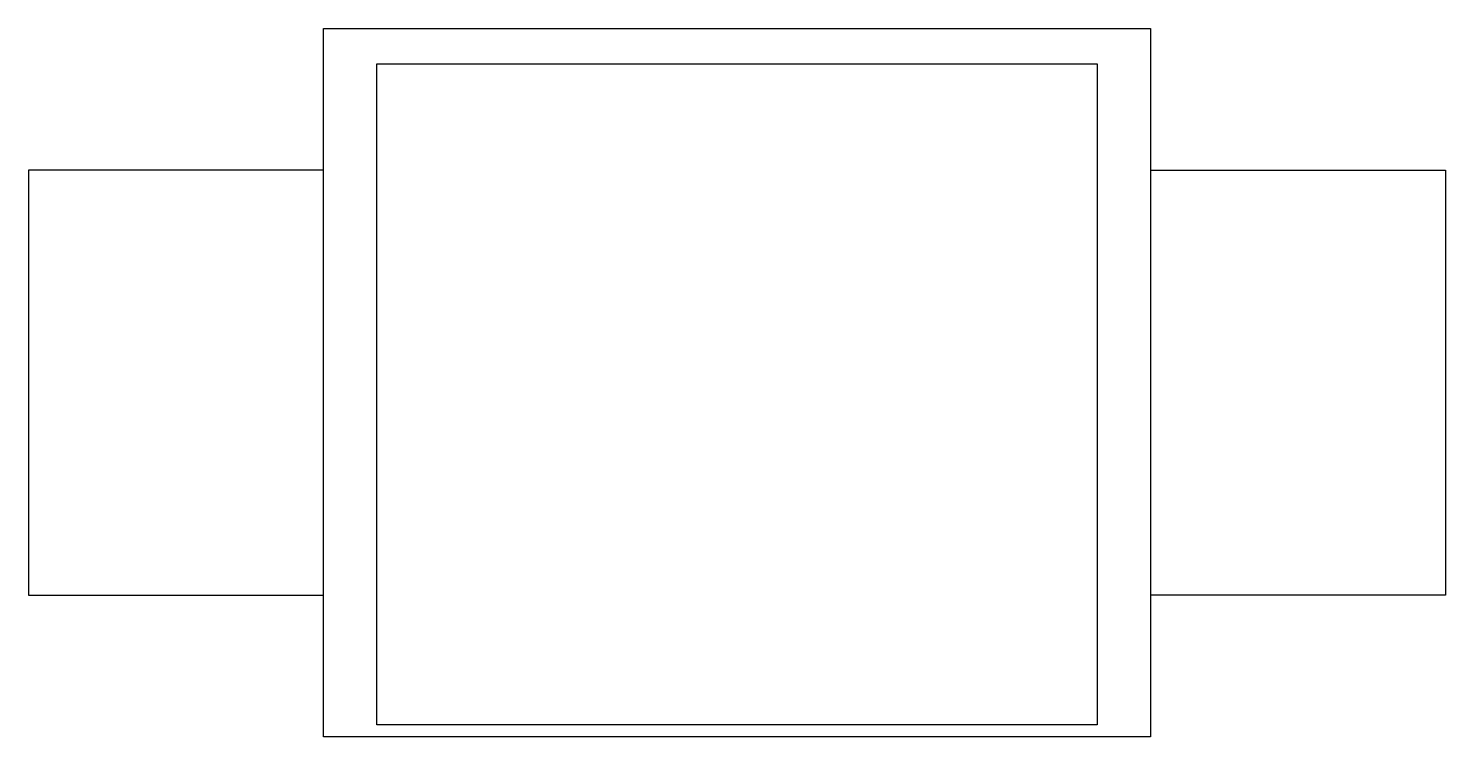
# Model space of a CAD drawing. Header units: millimetres. Extents: x -250 to 950, y 0 to 600.
import ezdxf

# ---------------------------------------------------------------- set-up
doc = ezdxf.new("R2010")
doc.units = ezdxf.units.MM
doc.header["$MEASUREMENT"] = 0

# ---------------------------------------------------------------- blocks, each defined once
blk = doc.blocks.new('KOPIERINGSMASKIN_STOR_P')
for p, q in [((0, 0), (0, 600)), ((0, 600), (700, 600)), ((700, 600), (700, 0)), ((45, 10), (45, 570)), ((45, 570), (655, 570)), ((655, 570), (655, 10)), ((0, 480), (-250, 480)), ((-250, 480), (-250, 120)), ((700, 480), (950, 480)), ((950, 480), (950, 120)), ((-250, 120), (0, 120)), ((950, 120), (700, 120)), ((700, 0), (0, 0)), ((655, 10), (45, 10))]:
    blk.add_line(p, q)

msp = doc.modelspace()

# ---------------------------------------------------------------- block references
msp.add_blockref('KOPIERINGSMASKIN_STOR_P', (0, 0))

doc.saveas('drawing.dxf')
